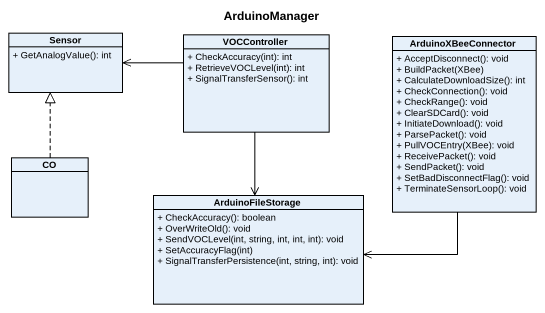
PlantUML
@startuml
title ArduinoManager
hide circle
hide empty members
skinparam classAttributeIconSize 0
class Sensor {
  + GetAnalogValue(): int
}
class VOCController {
  + CheckAccuracy(int): int
  + RetrieveVOCLevel(int): int
  + SignalTransferSensor(): int
}
class ArduinoXBeeConnector {
  + AcceptDisconnect(): void
  + BuildPacket(XBee)
  + CalculateDownloadSize(): int
  + CheckConnection(): void
  + CheckRange(): void
  + ClearSDCard(): void
  + InitiateDownload(): void
  + ParsePacket(): void
  + PullVOCEntry(XBee): void
  + ReceivePacket(): void
  + SendPacket(): void
  + SetBadDisconnectFlag(): void
  + TerminateSensorLoop(): void
}
class CO
class ArduinoFileStorage {
  + CheckAccuracy(): boolean
  + OverWriteOld(): void
  + SendVOCLevel(int, string, int, int, int): void
  + SetAccuracyFlag(int)
  + SignalTransferPersistence(int, string, int): void
}
VOCController -left-> Sensor
VOCController --> ArduinoFileStorage
ArduinoXBeeConnector --> ArduinoFileStorage
CO .up.|> Sensor
@enduml
